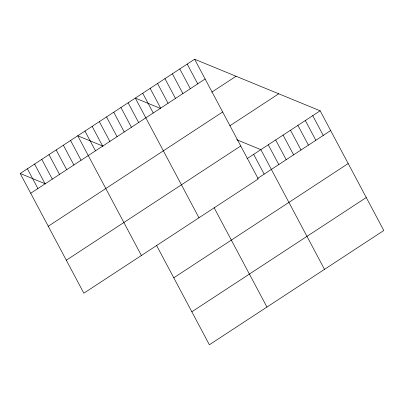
<?xml version="1.0" encoding="UTF-8"?>
<svg xmlns="http://www.w3.org/2000/svg" width="404" height="404" viewBox="0 0 404 404"><rect width="100%" height="100%" fill="white"/><g stroke="black" fill="none" stroke-linecap="round" stroke-linejoin="round"><path stroke-width="0.61" d="M194.622 59.236L258.267 178.937L83.845 293.193L20.2 173.493L194.622 59.236L320.155 110.807L383.8 230.507L209.378 344.764L156.535 245.379M30.709 193.258L205.131 79.002M211.832 92.117L236.047 76.255M48.243 226.24L222.665 111.979M229.805 125.836L278.73 93.789M66.312 260.216L240.733 145.96M246.975 158.742L320.155 110.807M257.484 178.507L330.664 130.573M173.776 277.806L348.197 163.549M191.844 311.787L366.266 197.526M160.635 108.484L135.32 98.086L198.965 217.786M236.683 139.723L260.853 149.652L324.498 269.352M103.076 146.187L77.76 135.789L141.405 255.49M20.2 173.493L45.516 183.896M312.741 115.66L323.25 135.426M305.328 120.518L315.837 140.284M297.915 125.371L308.424 145.137M290.501 130.229L301.01 149.995M283.088 135.082L293.597 154.848M275.674 139.941L286.189 159.706M268.266 144.799L278.775 164.564M253.656 154.363L264.166 174.129M187.209 64.095L197.718 83.86M179.795 68.948L190.304 88.713M172.382 73.806L182.891 93.571M164.968 78.659L175.477 98.425M157.555 83.517L168.064 103.283M214.095 207.671L266.938 307.06M150.142 88.37L160.651 108.136M142.728 93.228L153.242 112.994M128.124 102.798L138.633 122.563M120.927 107.509L131.436 127.275M113.731 112.221L124.245 131.987M106.54 116.938L117.049 136.703M99.344 121.649L109.853 141.415M92.147 126.361L102.656 146.127M84.956 131.078L95.465 150.844M70.564 140.501L81.073 160.267M63.367 145.213L73.876 164.978M56.176 149.929L66.685 169.695M48.98 154.641L59.489 174.407M41.784 159.353L52.293 179.118M34.587 164.069L45.102 183.835M27.396 168.781L37.905 188.547"/></g></svg>
